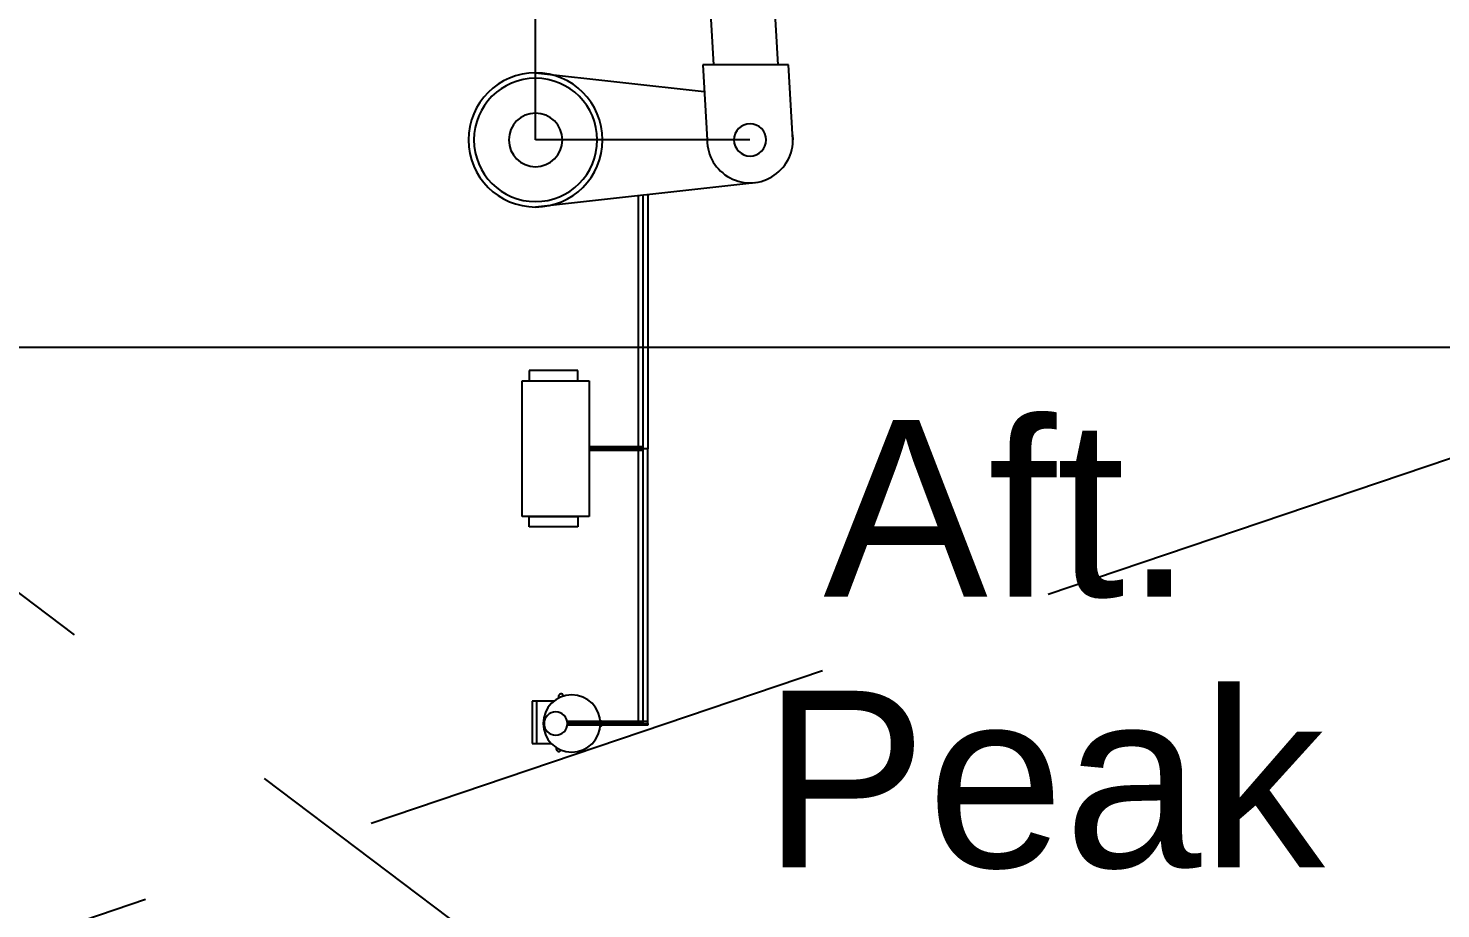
# Model space of a CAD drawing. Header units: inches. Extents: x 11 to 128, y 20 to 108.
# Drawn here: x 19.507 to 22.471, y 30.237 to 32.084 of the extents above; entities that cross this region are included whole.
import ezdxf

# ---------------------------------------------------------------- set-up
doc = ezdxf.new("R2010")
doc.units = ezdxf.units.IN
doc.header["$MEASUREMENT"] = 0
doc.linetypes.add('DASHEDX2', pattern=[1.5, 1, -0.5])
for name, color, linetype in [('PDF9_Geometry', 7, 'Continuous'), ('Text', 255, 'Continuous'), ('wl 2', 3, 'Continuous')]:
    doc.layers.add(name, color=color, linetype=linetype)
doc.styles.get("Standard").update_dxf_attribs({"font": 'arial.ttf'})

# ---------------------------------------------------------------- blocks, each defined once
blk = doc.blocks.new('2')
at = {"layer": 'PDF9_Geometry', "lineweight": 25}
for p, q in [((28.9714, 31.3745), (29.0354, 30.2555)), ((29.0914, 31.3745), (29.1554, 30.2555)), ((29.0234, 30.2555), (29.0152, 30.2555)), ((29.0152, 30.2555), (29.0234, 30.1153)), ((29.0354, 30.2555), (29.0234, 30.2555)), ((29.1753, 30.2555), (29.0274, 30.2555)), ((29.1833, 30.1153), (29.1753, 30.2555)), ((28.7032, 30.2405), (29.0181, 30.2054)), ((29.1828, 30.1245), (29.1833, 30.1153)), ((29.1033, 30.1153), (28.7032, 30.1153)), ((28.7032, 29.9903), (29.1122, 30.0359)), ((28.8948, 30.0117), (28.8948, 29.5392)), ((28.9034, 30.0127), (28.9034, 29.5392)), ((28.9127, 30.0137), (28.9127, 29.5392)), ((28.7823, 29.6853), (28.6917, 29.6853)), ((28.6917, 29.6853), (28.6917, 29.6657)), ((28.7823, 29.6657), (28.7823, 29.6853)), ((28.6786, 29.4128), (28.6786, 29.6657)), ((28.6786, 29.6657), (28.8033, 29.6657)), ((28.6917, 29.6657), (28.7823, 29.6657)), ((28.8033, 29.6657), (28.8033, 29.4128)), ((28.9023, 29.5427), (28.8033, 29.5427)), ((28.9034, 29.5392), (28.8033, 29.5392)), ((28.9023, 29.5358), (28.8033, 29.5358)), ((28.8948, 29.5392), (28.8948, 29.0267)), ((28.9034, 29.5392), (28.9034, 29.0267)), ((28.9127, 29.5392), (28.9034, 29.5392)), ((28.9127, 29.0267), (28.9127, 29.5392)), ((28.8033, 29.4128), (28.6786, 29.4128)), ((28.6917, 29.3932), (28.6917, 29.4128)), ((28.6917, 29.4128), (28.7823, 29.4128)), ((28.7823, 29.4128), (28.7823, 29.3932)), ((28.7823, 29.3932), (28.6917, 29.3932)), ((28.7373, 29.0684), (28.6972, 29.0684)), ((28.6972, 29.0684), (28.6972, 28.9893)), ((28.7052, 29.0684), (28.7052, 28.9893)), ((28.9127, 29.0301), (28.7623, 29.0301)), ((28.9127, 29.0237), (28.7626, 29.0237)), ((28.9034, 29.0267), (28.7628, 29.0267)), ((28.7628, 29.0267), (28.9034, 29.0267)), ((28.9034, 29.0267), (28.9127, 29.0267)), ((28.9127, 29.0267), (28.9127, 29.0237)), ((28.6972, 28.9893), (28.7324, 28.9893))]:
    blk.add_line(p, q, dxfattribs=at)
for centre, major_axis, start_param, end_param in [((29.1035, 30.1015), (0.0735, 0), 4.178174, 5.373183), ((28.7518, 29.0771), (0.00561, 0), 2.595486, 3.698166), ((28.8234, 29.0266), (0.00562, 0), -0.49447, 0.49447)]:
    blk.add_ellipse(centre, major_axis=major_axis, ratio=0.901599, start_param=start_param, end_param=end_param, dxfattribs=at)
for points in [[(28.7033, 30.2403), (28.6343, 30.2403), (28.5783, 30.1843), (28.5783, 30.1152)], [(28.7033, 30.2303), (28.6398, 30.2303), (28.5883, 30.1788), (28.5883, 30.1152)], [(28.8283, 30.1152), (28.8283, 30.1843), (28.7724, 30.2403), (28.7033, 30.2403)], [(28.8184, 30.1152), (28.8184, 30.1788), (28.7669, 30.2303), (28.7033, 30.2303)], [(28.7033, 30.1652), (28.6757, 30.1652), (28.6534, 30.1428), (28.6534, 30.1152)], [(28.7533, 30.1152), (28.7533, 30.1428), (28.7309, 30.1652), (28.7033, 30.1652)], [(29.1035, 30.1453), (29.0869, 30.1453), (29.0734, 30.1318), (29.0734, 30.1152)], [(29.1335, 30.1152), (29.1335, 30.1318), (29.12, 30.1453), (29.1035, 30.1453)], [(29.1486, 30.0492), (29.1731, 30.066), (29.1864, 30.0949), (29.183, 30.1243)], [(28.5783, 30.1152), (28.5783, 30.0461), (28.6343, 29.9901), (28.7033, 29.9901)], [(28.5883, 30.1152), (28.5883, 30.0517), (28.6398, 30.0001), (28.7033, 30.0001)], [(28.6534, 30.1152), (28.6534, 30.0876), (28.6757, 30.0652), (28.7033, 30.0652)], [(28.7033, 30.0001), (28.7669, 30.0001), (28.8184, 30.0517), (28.8184, 30.1152)], [(28.7033, 29.9901), (28.7724, 29.9901), (28.8283, 30.0461), (28.8283, 30.1152)], [(28.7033, 30.0652), (28.7309, 30.0652), (28.7533, 30.0876), (28.7533, 30.1152)], [(29.0234, 30.1152), (29.0234, 30.0856), (29.0398, 30.0583), (29.0661, 30.0445)], [(29.0734, 30.1152), (29.0734, 30.0986), (29.0869, 30.0852), (29.1035, 30.0852)], [(29.1035, 30.0852), (29.12, 30.0852), (29.1335, 30.0986), (29.1335, 30.1152)], [(28.7709, 29.08), (28.7413, 29.08), (28.7174, 29.0561), (28.7174, 29.0266)], [(28.752, 29.0817), (28.7501, 29.0821), (28.7481, 29.0813), (28.747, 29.0797)], [(28.7556, 29.0778), (28.7554, 29.0797), (28.7539, 29.0812), (28.752, 29.0817)], [(28.8243, 29.0266), (28.8243, 29.0561), (28.8004, 29.08), (28.7709, 29.08)], [(28.741, 29.0482), (28.7289, 29.0482), (28.7192, 29.0385), (28.7192, 29.0266)], [(28.7628, 29.0266), (28.7628, 29.0385), (28.753, 29.0482), (28.741, 29.0482)], [(28.7174, 29.0266), (28.7174, 28.9971), (28.7413, 28.9732), (28.7709, 28.9732)], [(28.7192, 29.0266), (28.7192, 29.0146), (28.7289, 29.0049), (28.741, 29.0049)], [(28.741, 29.0049), (28.753, 29.0049), (28.7628, 29.0146), (28.7628, 29.0266)], [(28.7709, 28.9732), (28.8004, 28.9732), (28.8243, 28.9971), (28.8243, 29.0266)], [(28.8283, 29.029), (28.8274, 29.0305), (28.8258, 29.0313), (28.824, 29.0313)], [(28.824, 29.0219), (28.8258, 29.0218), (28.8274, 29.0227), (28.8283, 29.0242)], [(28.7425, 28.9812), (28.7413, 28.9788), (28.7422, 28.976), (28.7446, 28.9749)], [(28.7446, 28.9749), (28.7469, 28.9737), (28.7498, 28.9746), (28.751, 28.9769)]]:
    blk.add_open_spline(points, degree=3, dxfattribs=at)
at = {"layer": 'wl 2', "color": 253, "linetype": 'ByBlock', "true_color": 0x9898cc}
blk.add_line((28.7032, 30.1153), (28.7032, 33.0836), dxfattribs=at)

msp = doc.modelspace()

# ---------------------------------------------------------------- linework, layer by layer
msp.add_line((23.1791, 31.4146), (18.8053, 31.4146))
at = {"layer": 'wl 2', "linetype": 'DASHEDX2'}
for p, q in [((18.8053, 31.4146), (23.1791, 28.11)), ((18.8053, 29.9363), (23.1791, 31.4146))]:
    msp.add_line(p, q, dxfattribs=at)

# ---------------------------------------------------------------- block references
at = {"xscale": 1.125, "yscale": 1.125, "zscale": 1.125}
msp.add_blockref('2', (-11.7196, -2.0295), dxfattribs=at)

# ---------------------------------------------------------------- texts
at = {"layer": 'Text'}
for s, p in [('Aft.', (21.1755, 30.8915)), ('Peak', (21.0477, 30.3235))]:
    msp.add_text(s, height=0.37074, dxfattribs=at).set_placement(p)

doc.saveas('drawing.dxf')
